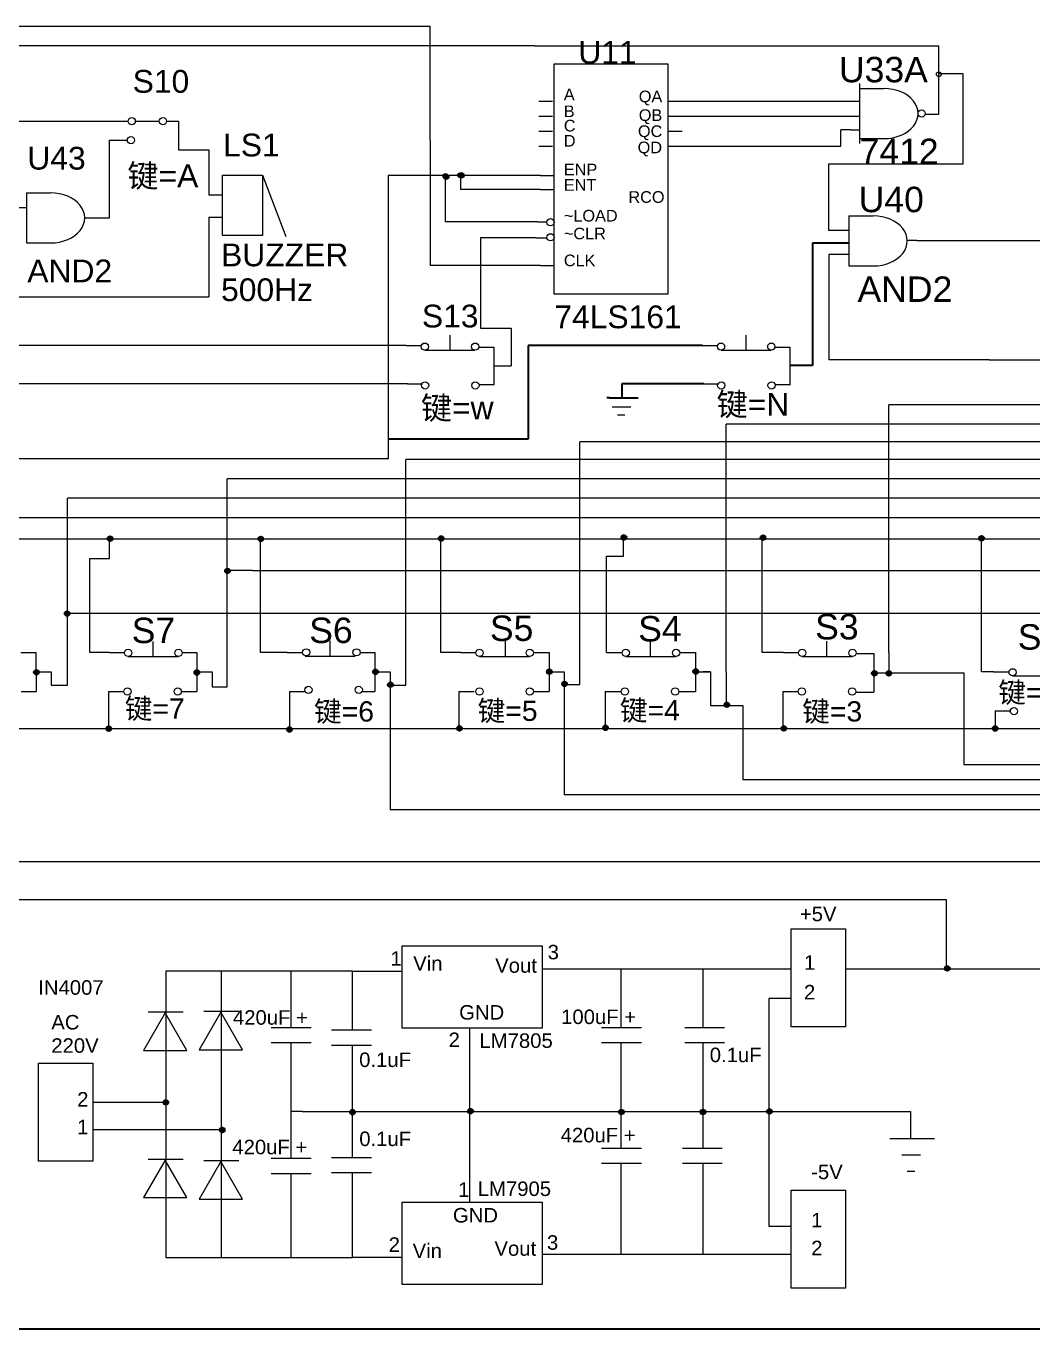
# Model space of a CAD drawing. Header units: millimetres. Extents: x 5948 to 13023, y 3837 to 8428.
# Drawn here: x 6043.3 to 6211.2, y 3850.9 to 4068.3 of the extents above; entities that cross this region are included whole.
import ezdxf

# ---------------------------------------------------------------- set-up
doc = ezdxf.new("R2010")
doc.units = ezdxf.units.MM
doc.styles.get("Standard").update_dxf_attribs({"font": 'arial.ttf'})
pattern_1 = [(0, (268.731, -128.17), (0, 6.985), [5.08, -1.905]), (90, (268.731, -128.17), (-6.985, 4e-16), [5.08, -1.905])]
pattern_2 = [(0, (266.271, -128.287), (0, 6.985), [5.08, -1.905]), (90, (266.271, -128.287), (-6.985, 4e-16), [5.08, -1.905])]
pattern_3 = [(0, (348.579, -111.318), (0, 6.985), [5.08, -1.905]), (90, (348.579, -111.318), (-6.985, 4e-16), [5.08, -1.905])]
pattern_4 = [(0, (210.237, -188.793), (0, 6.985), [5.08, -1.905]), (90, (210.237, -188.793), (-6.985, 4e-16), [5.08, -1.905])]
pattern_5 = [(0, (210.0474, -220.6776), (0, 6.985), [5.08, -1.905]), (90, (210.0474, -220.6776), (-6.985, 4e-16), [5.08, -1.905])]
pattern_6 = [(0, (203.2226, -201.207), (0, 6.985), [5.08, -1.905]), (90, (203.2226, -201.207), (-6.985, 4e-16), [5.08, -1.905])]
pattern_7 = [(0, (229.863, -194.11), (0, 6.985), [5.08, -1.905]), (90, (229.863, -194.11), (-6.985, 4e-16), [5.08, -1.905])]
pattern_8 = [(0, (197.9266, -211.0065), (0, 6.985), [5.08, -1.905]), (90, (197.9266, -211.0065), (-6.985, 4e-16), [5.08, -1.905])]
pattern_9 = [(0, (224.8145, -211.124), (0, 6.985), [5.08, -1.905]), (90, (224.8145, -211.124), (-6.985, 4e-16), [5.08, -1.905])]
pattern_10 = [(0, (235.3665, -189.0886), (0, 6.985), [5.08, -1.905]), (90, (235.3665, -189.0886), (-6.985, 4e-16), [5.08, -1.905])]
pattern_11 = [(0, (265.44, -189.0406), (0, 6.985), [5.08, -1.905]), (90, (265.44, -189.0406), (-6.985, 4e-16), [5.08, -1.905])]
pattern_12 = [(0, (254.574, -211.053), (0, 6.985), [5.08, -1.905]), (90, (254.574, -211.053), (-6.985, 4e-16), [5.08, -1.905])]
pattern_13 = [(0, (240.396, -220.343), (0, 6.985), [5.08, -1.905]), (90, (240.396, -220.343), (-6.985, 4e-16), [5.08, -1.905])]
pattern_14 = [(0, (283.495, -211.147), (0, 6.985), [5.08, -1.905]), (90, (283.495, -211.147), (-6.985, 4e-16), [5.08, -1.905])]
pattern_15 = [(0, (268.565, -220.4364), (0, 6.985), [5.08, -1.905]), (90, (268.565, -220.4364), (-6.985, 4e-16), [5.08, -1.905])]
pattern_16 = [(0, (295.979, -189), (0, 6.985), [5.08, -1.905]), (90, (295.979, -189), (-6.985, 4e-16), [5.08, -1.905])]
pattern_17 = [(0, (308.139, -211.0624), (0, 6.985), [5.08, -1.905]), (90, (308.139, -211.0624), (-6.985, 4e-16), [5.08, -1.905])]
pattern_18 = [(0, (292.9636, -220.382), (0, 6.985), [5.08, -1.905]), (90, (292.9636, -220.382), (-6.985, 4e-16), [5.08, -1.905])]
pattern_19 = [(0, (319.093, -188.818), (0, 6.985), [5.08, -1.905]), (90, (319.093, -188.818), (-6.985, 4e-16), [5.08, -1.905])]
pattern_20 = [(0, (337.8624, -211.237), (0, 6.985), [5.08, -1.905]), (90, (337.8624, -211.237), (-6.985, 4e-16), [5.08, -1.905])]
pattern_21 = [(0, (322.576, -220.472), (0, 6.985), [5.08, -1.905]), (90, (322.576, -220.472), (-6.985, 4e-16), [5.08, -1.905])]
pattern_22 = [(0, (340.134, -211.192), (0, 6.985), [5.08, -1.905]), (90, (340.134, -211.192), (-6.985, 4e-16), [5.08, -1.905])]
pattern_23 = [(0, (355.733, -188.8796), (0, 6.985), [5.08, -1.905]), (90, (355.733, -188.8796), (-6.985, 4e-16), [5.08, -1.905])]
pattern_24 = [(0, (357.989, -220.3424), (0, 6.985), [5.08, -1.905]), (90, (357.989, -220.3424), (-6.985, 4e-16), [5.08, -1.905])]
pattern_25 = [(0, (219.575, -283.048), (0, 6.985), [5.08, -1.905]), (90, (219.575, -283.048), (-6.985, 4e-16), [5.08, -1.905])]
pattern_26 = [(0, (228.952, -287.5916), (0, 6.985), [5.08, -1.905]), (90, (228.952, -287.5916), (-6.985, 4e-16), [5.08, -1.905])]
pattern_27 = [(0, (250.8165, -284.376), (0, 6.985), [5.08, -1.905]), (90, (250.8165, -284.376), (-6.985, 4e-16), [5.08, -1.905])]
pattern_28 = [(0, (270.4005, -284.376), (0, 6.985), [5.08, -1.905]), (90, (270.4005, -284.376), (-6.985, 4e-16), [5.08, -1.905])]
pattern_29 = [(0, (295.5855, -284.4686), (0, 6.985), [5.08, -1.905]), (90, (295.5855, -284.4686), (-6.985, 4e-16), [5.08, -1.905])]
pattern_30 = [(0, (309.1314, -284.464), (0, 6.985), [5.08, -1.905]), (90, (309.1314, -284.464), (-6.985, 4e-16), [5.08, -1.905])]
pattern_31 = [(0, (320.295, -284.558), (0, 6.985), [5.08, -1.905]), (90, (320.295, -284.558), (-6.985, 4e-16), [5.08, -1.905])]
pattern_32 = [(0, (349.801, -260.4844), (0, 6.985), [5.08, -1.905]), (90, (349.801, -260.4844), (-6.985, 4e-16), [5.08, -1.905])]

# ---------------------------------------------------------------- blocks, each defined once
blk = doc.blocks.new('*U181')
blk.add_line((-1.1286, 0), (1.1286, 0))
blk = doc.blocks.new('*U182')
at = {"color": 0, "linetype": 'ByBlock', "lineweight": -2, "transparency": 16777216}
for p in [(0, 7.524), (0, 5.016), (0, 2.508), (0, 0)]:
    blk.add_blockref('*U181', p, dxfattribs=at)
blk = doc.blocks.new('*U183')
blk.add_line((-1.1286, 0), (1.1286, 0))
blk = doc.blocks.new('*U184')
at = {"color": 0, "linetype": 'ByBlock', "lineweight": -2, "transparency": 16777216}
for p in [(0, 7.524), (0, 5.016), (0, 2.508), (0, 0)]:
    blk.add_blockref('*U183', p, dxfattribs=at)
blk = doc.blocks.new('*U185')
blk.add_circle((0, 0), 0.602)
blk = doc.blocks.new('*U186')
at = {"color": 0, "linetype": 'ByBlock', "lineweight": -2, "transparency": 16777216}
for p in [(0, 2.508), (0, 0)]:
    blk.add_blockref('*U185', p, dxfattribs=at)

msp = doc.modelspace()

# ---------------------------------------------------------------- hatches: boundary and pattern name
h = msp.add_hatch()
h.set_pattern_fill('ANGLE', color=256)
h.set_pattern_definition(pattern_3)
h.paths.add_polyline_path([(6195.9, 4060.26, 1), (6195.1, 4060.26, 1)])
h = msp.add_hatch()
h.set_pattern_fill('ANGLE', color=256)
h.set_pattern_definition(pattern_3)
h.paths.add_polyline_path([(6195.9, 4060.26, 1), (6195.1, 4060.26, 1)])
h = msp.add_hatch()
h.set_pattern_fill('ANGLE', color=256)
h.set_pattern_definition(pattern_2)
h.paths.add_polyline_path([(6113.59, 4043.29, 1), (6112.79, 4043.29, 1)])
h = msp.add_hatch()
h.set_pattern_fill('ANGLE', color=256)
h.set_pattern_definition(pattern_2)
h.paths.add_polyline_path([(6113.59, 4043.29, 1), (6112.79, 4043.29, 1)])
at = {"lineweight": 35}
h = msp.add_hatch(color=256, dxfattribs=at)
h.dxf.hatch_style = 1
h.paths.add_polyline_path([(6113.72, 4043.15, 1), (6112.92, 4043.15, 1)])
h = msp.add_hatch()
h.set_pattern_fill('ANGLE', color=256)
h.set_pattern_definition(pattern_1)
h.paths.add_polyline_path([(6116.05, 4043.41, 1), (6115.25, 4043.41, 1)])
h = msp.add_hatch()
h.set_pattern_fill('ANGLE', color=256)
h.set_pattern_definition(pattern_1)
h.paths.add_polyline_path([(6116.05, 4043.41, 1), (6115.25, 4043.41, 1)])
h = msp.add_hatch(color=256, dxfattribs=at)
h.dxf.hatch_style = 1
h.paths.add_polyline_path([(6116.25, 4043.37, 1), (6115.45, 4043.37, 1)])
h = msp.add_hatch()
h.set_pattern_fill('ANGLE', color=256)
h.set_pattern_definition(pattern_4)
h.paths.add_polyline_path([(6057.55, 3982.79, 1), (6056.75, 3982.79, 1)])
h = msp.add_hatch()
h.set_pattern_fill('ANGLE', color=256)
h.set_pattern_definition(pattern_4)
h.paths.add_polyline_path([(6057.55, 3982.79, 1), (6056.75, 3982.79, 1)])
h = msp.add_hatch(color=256, dxfattribs=at)
h.dxf.hatch_style = 1
h.paths.add_polyline_path([(6057.66, 3982.77, 1), (6056.86, 3982.77, 1)])
h = msp.add_hatch()
h.set_pattern_fill('ANGLE', color=256)
h.set_pattern_definition(pattern_10)
h.paths.add_polyline_path([(6082.68, 3982.49, 1), (6081.88, 3982.49, 1)])
h = msp.add_hatch()
h.set_pattern_fill('ANGLE', color=256)
h.set_pattern_definition(pattern_10)
h.paths.add_polyline_path([(6082.68, 3982.49, 1), (6081.88, 3982.49, 1)])
h = msp.add_hatch(color=256, dxfattribs=at)
h.dxf.hatch_style = 1
h.paths.add_polyline_path([(6082.8, 3982.73, 1), (6082, 3982.73, 1)])
h = msp.add_hatch()
h.set_pattern_fill('ANGLE', color=256)
h.set_pattern_definition(pattern_11)
h.paths.add_polyline_path([(6112.76, 3982.54, 1), (6111.96, 3982.54, 1)])
h = msp.add_hatch()
h.set_pattern_fill('ANGLE', color=256)
h.set_pattern_definition(pattern_11)
h.paths.add_polyline_path([(6112.76, 3982.54, 1), (6111.96, 3982.54, 1)])
h = msp.add_hatch(color=256, dxfattribs=at)
h.dxf.hatch_style = 1
h.paths.add_polyline_path([(6112.88, 3982.8, 1), (6112.08, 3982.8, 1)])
h = msp.add_hatch()
h.set_pattern_fill('ANGLE', color=256)
h.set_pattern_definition(pattern_16)
h.paths.add_polyline_path([(6143.3, 3982.58, 1), (6142.5, 3982.58, 1)])
h = msp.add_hatch()
h.set_pattern_fill('ANGLE', color=256)
h.set_pattern_definition(pattern_16)
h.paths.add_polyline_path([(6143.3, 3982.58, 1), (6142.5, 3982.58, 1)])
h = msp.add_hatch(color=256, dxfattribs=at)
h.dxf.hatch_style = 1
h.paths.add_polyline_path([(6143.38, 3982.96, 1), (6142.58, 3982.96, 1)])
h = msp.add_hatch()
h.set_pattern_fill('ANGLE', color=256)
h.set_pattern_definition(pattern_19)
h.paths.add_polyline_path([(6166.41, 3982.76, 1), (6165.61, 3982.76, 1)])
h = msp.add_hatch()
h.set_pattern_fill('ANGLE', color=256)
h.set_pattern_definition(pattern_19)
h.paths.add_polyline_path([(6166.41, 3982.76, 1), (6165.61, 3982.76, 1)])
h = msp.add_hatch(color=256, dxfattribs=at)
h.dxf.hatch_style = 1
h.paths.add_polyline_path([(6166.58, 3982.93, 1), (6165.78, 3982.93, 1)])
h = msp.add_hatch(color=256, dxfattribs=at)
h.dxf.hatch_style = 1
h.paths.add_polyline_path([(6203.04, 3982.82, 1), (6202.24, 3982.82, 1)])
h = msp.add_hatch()
h.set_pattern_fill('ANGLE', color=256)
h.set_pattern_definition(pattern_23)
h.paths.add_polyline_path([(6203.05, 3982.7, 1), (6202.25, 3982.7, 1)])
h = msp.add_hatch()
h.set_pattern_fill('ANGLE', color=256)
h.set_pattern_definition(pattern_23)
h.paths.add_polyline_path([(6203.05, 3982.7, 1), (6202.25, 3982.7, 1)])
h = msp.add_hatch()
h.set_pattern_fill('ANGLE', color=256)
h.set_pattern_definition(pattern_7)
h.paths.add_polyline_path([(6077.18, 3977.47, 1), (6076.38, 3977.47, 1)])
h = msp.add_hatch()
h.set_pattern_fill('ANGLE', color=256)
h.set_pattern_definition(pattern_7)
h.paths.add_polyline_path([(6077.18, 3977.47, 1), (6076.38, 3977.47, 1)])
h = msp.add_hatch(color=256, dxfattribs=at)
h.dxf.hatch_style = 1
h.paths.add_polyline_path([(6077.25, 3977.39, 1), (6076.45, 3977.39, 1)])
h = msp.add_hatch(color=256, dxfattribs=at)
h.dxf.hatch_style = 1
h.paths.add_polyline_path([(6050.51, 3970.27, 1), (6049.71, 3970.27, 1)])
h = msp.add_hatch()
h.set_pattern_fill('ANGLE', color=256)
h.set_pattern_definition(pattern_6)
h.paths.add_polyline_path([(6050.54, 3970.37, 1), (6049.74, 3970.37, 1)])
h = msp.add_hatch()
h.set_pattern_fill('ANGLE', color=256)
h.set_pattern_definition(pattern_6)
h.paths.add_polyline_path([(6050.54, 3970.37, 1), (6049.74, 3970.37, 1)])
h = msp.add_hatch()
h.set_pattern_fill('ANGLE', color=256)
h.set_pattern_definition(pattern_8)
h.paths.add_polyline_path([(6045.24, 3960.57, 1), (6044.44, 3960.57, 1)])
h = msp.add_hatch()
h.set_pattern_fill('ANGLE', color=256)
h.set_pattern_definition(pattern_8)
h.paths.add_polyline_path([(6045.24, 3960.57, 1), (6044.44, 3960.57, 1)])
h = msp.add_hatch(color=256, dxfattribs=at)
h.dxf.hatch_style = 1
h.paths.add_polyline_path([(6045.37, 3960.47, 1), (6044.57, 3960.47, 1)])
h = msp.add_hatch()
h.set_pattern_fill('ANGLE', color=256)
h.set_pattern_definition(pattern_9)
h.paths.add_polyline_path([(6072.13, 3960.46, 1), (6071.33, 3960.46, 1)])
h = msp.add_hatch()
h.set_pattern_fill('ANGLE', color=256)
h.set_pattern_definition(pattern_9)
h.paths.add_polyline_path([(6072.13, 3960.46, 1), (6071.33, 3960.46, 1)])
h = msp.add_hatch(color=256, dxfattribs=at)
h.dxf.hatch_style = 1
h.paths.add_polyline_path([(6072.13, 3960.43, 1), (6071.33, 3960.43, 1)])
h = msp.add_hatch()
h.set_pattern_fill('ANGLE', color=256)
h.set_pattern_definition(pattern_12)
h.paths.add_polyline_path([(6101.89, 3960.53, 1), (6101.09, 3960.53, 1)])
h = msp.add_hatch()
h.set_pattern_fill('ANGLE', color=256)
h.set_pattern_definition(pattern_12)
h.paths.add_polyline_path([(6101.89, 3960.53, 1), (6101.09, 3960.53, 1)])
h = msp.add_hatch(color=256, dxfattribs=at)
h.dxf.hatch_style = 1
h.paths.add_polyline_path([(6101.94, 3960.55, 1), (6101.14, 3960.55, 1)])
h = msp.add_hatch()
h.set_pattern_fill('ANGLE', color=256)
h.set_pattern_definition(pattern_14)
h.paths.add_polyline_path([(6130.81, 3960.43, 1), (6130.01, 3960.43, 1)])
h = msp.add_hatch()
h.set_pattern_fill('ANGLE', color=256)
h.set_pattern_definition(pattern_14)
h.paths.add_polyline_path([(6130.81, 3960.43, 1), (6130.01, 3960.43, 1)])
h = msp.add_hatch(color=256, dxfattribs=at)
h.dxf.hatch_style = 1
h.paths.add_polyline_path([(6130.93, 3960.57, 1), (6130.13, 3960.57, 1)])
h = msp.add_hatch(color=256, dxfattribs=at)
h.dxf.hatch_style = 1
h.paths.add_polyline_path([(6155.35, 3960.61, 1), (6154.55, 3960.61, 1)])
h = msp.add_hatch()
h.set_pattern_fill('ANGLE', color=256)
h.set_pattern_definition(pattern_17)
h.paths.add_polyline_path([(6155.46, 3960.52, 1), (6154.66, 3960.52, 1)])
h = msp.add_hatch()
h.set_pattern_fill('ANGLE', color=256)
h.set_pattern_definition(pattern_17)
h.paths.add_polyline_path([(6155.46, 3960.52, 1), (6154.66, 3960.52, 1)])
h = msp.add_hatch(color=256, dxfattribs=at)
h.dxf.hatch_style = 1
h.paths.add_polyline_path([(6104.42, 3958.39, 1), (6103.62, 3958.39, 1)])
h = msp.add_hatch(color=256, dxfattribs=at)
h.dxf.hatch_style = 1
h.paths.add_polyline_path([(6133.47, 3958.53, 1), (6132.67, 3958.53, 1)])
h = msp.add_hatch(color=256, dxfattribs=at)
h.dxf.hatch_style = 1
h.paths.add_polyline_path([(6185.15, 3960.3, 1), (6184.35, 3960.3, 1)])
h = msp.add_hatch()
h.set_pattern_fill('ANGLE', color=256)
h.set_pattern_definition(pattern_20)
h.paths.add_polyline_path([(6185.18, 3960.34, 1), (6184.38, 3960.34, 1)])
h = msp.add_hatch()
h.set_pattern_fill('ANGLE', color=256)
h.set_pattern_definition(pattern_20)
h.paths.add_polyline_path([(6185.18, 3960.34, 1), (6184.38, 3960.34, 1)])
h = msp.add_hatch()
h.set_pattern_fill('ANGLE', color=256)
h.set_pattern_definition(pattern_22)
h.paths.add_polyline_path([(6187.45, 3960.39, 1), (6186.65, 3960.39, 1)])
h = msp.add_hatch()
h.set_pattern_fill('ANGLE', color=256)
h.set_pattern_definition(pattern_22)
h.paths.add_polyline_path([(6187.45, 3960.39, 1), (6186.65, 3960.39, 1)])
h = msp.add_hatch(color=256, dxfattribs=at)
h.dxf.hatch_style = 1
h.paths.add_polyline_path([(6187.56, 3960.3, 1), (6186.76, 3960.3, 1)])
h = msp.add_hatch(color=256, dxfattribs=at)
h.dxf.hatch_style = 1
h.paths.add_polyline_path([(6160.55, 3955.05, 1), (6159.75, 3955.05, 1)])
h = msp.add_hatch()
h.set_pattern_fill('ANGLE', color=256)
h.set_pattern_definition(pattern_5)
h.paths.add_polyline_path([(6057.36, 3950.9, 1), (6056.56, 3950.9, 1)])
h = msp.add_hatch()
h.set_pattern_fill('ANGLE', color=256)
h.set_pattern_definition(pattern_5)
h.paths.add_polyline_path([(6057.36, 3950.9, 1), (6056.56, 3950.9, 1)])
h = msp.add_hatch(color=256, dxfattribs=at)
h.dxf.hatch_style = 1
h.paths.add_polyline_path([(6057.47, 3951.06, 1), (6056.67, 3951.06, 1)])
h = msp.add_hatch(color=256, dxfattribs=at)
h.dxf.hatch_style = 1
h.paths.add_polyline_path([(6087.6, 3950.92, 1), (6086.8, 3950.92, 1)])
h = msp.add_hatch()
h.set_pattern_fill('ANGLE', color=256)
h.set_pattern_definition(pattern_13)
h.paths.add_polyline_path([(6087.71, 3951.24, 1), (6086.91, 3951.24, 1)])
h = msp.add_hatch()
h.set_pattern_fill('ANGLE', color=256)
h.set_pattern_definition(pattern_13)
h.paths.add_polyline_path([(6087.71, 3951.24, 1), (6086.91, 3951.24, 1)])
h = msp.add_hatch()
h.set_pattern_fill('ANGLE', color=256)
h.set_pattern_definition(pattern_15)
h.paths.add_polyline_path([(6115.88, 3951.14, 1), (6115.08, 3951.14, 1)])
h = msp.add_hatch()
h.set_pattern_fill('ANGLE', color=256)
h.set_pattern_definition(pattern_15)
h.paths.add_polyline_path([(6115.88, 3951.14, 1), (6115.08, 3951.14, 1)])
h = msp.add_hatch(color=256, dxfattribs=at)
h.dxf.hatch_style = 1
h.paths.add_polyline_path([(6115.96, 3951.11, 1), (6115.16, 3951.11, 1)])
h = msp.add_hatch()
h.set_pattern_fill('ANGLE', color=256)
h.set_pattern_definition(pattern_18)
h.paths.add_polyline_path([(6140.28, 3951.2, 1), (6139.48, 3951.2, 1)])
h = msp.add_hatch()
h.set_pattern_fill('ANGLE', color=256)
h.set_pattern_definition(pattern_18)
h.paths.add_polyline_path([(6140.28, 3951.2, 1), (6139.48, 3951.2, 1)])
h = msp.add_hatch(color=256, dxfattribs=at)
h.dxf.hatch_style = 1
h.paths.add_polyline_path([(6140.31, 3951.2, 1), (6139.51, 3951.2, 1)])
h = msp.add_hatch()
h.set_pattern_fill('ANGLE', color=256)
h.set_pattern_definition(pattern_21)
h.paths.add_polyline_path([(6169.89, 3951.11, 1), (6169.09, 3951.11, 1)])
h = msp.add_hatch()
h.set_pattern_fill('ANGLE', color=256)
h.set_pattern_definition(pattern_21)
h.paths.add_polyline_path([(6169.89, 3951.11, 1), (6169.09, 3951.11, 1)])
h = msp.add_hatch(color=256, dxfattribs=at)
h.dxf.hatch_style = 1
h.paths.add_polyline_path([(6170.05, 3951.11, 1), (6169.25, 3951.11, 1)])
h = msp.add_hatch(color=256, dxfattribs=at)
h.dxf.hatch_style = 1
h.paths.add_polyline_path([(6205.3, 3951.09, 1), (6204.5, 3951.09, 1)])
h = msp.add_hatch()
h.set_pattern_fill('ANGLE', color=256)
h.set_pattern_definition(pattern_24)
h.paths.add_polyline_path([(6205.31, 3951.24, 1), (6204.51, 3951.24, 1)])
h = msp.add_hatch()
h.set_pattern_fill('ANGLE', color=256)
h.set_pattern_definition(pattern_24)
h.paths.add_polyline_path([(6205.31, 3951.24, 1), (6204.51, 3951.24, 1)])
h = msp.add_hatch()
h.set_pattern_fill('ANGLE', color=256)
h.set_pattern_definition(pattern_32)
h.paths.add_polyline_path([(6197.12, 3911.09, 1), (6196.32, 3911.09, 1)])
h = msp.add_hatch()
h.set_pattern_fill('ANGLE', color=256)
h.set_pattern_definition(pattern_32)
h.paths.add_polyline_path([(6197.12, 3911.09, 1), (6196.32, 3911.09, 1)])
h = msp.add_hatch(color=256, dxfattribs=at)
h.dxf.hatch_style = 1
h.paths.add_polyline_path([(6197.31, 3911.06, 1), (6196.51, 3911.06, 1)])
h = msp.add_hatch(color=256, dxfattribs=at)
h.dxf.hatch_style = 1
h.paths.add_polyline_path([(6066.98, 3888.71, 1), (6066.18, 3888.71, 1)])
h = msp.add_hatch()
h.set_pattern_fill('ANGLE', color=256)
h.set_pattern_definition(pattern_25)
h.paths.add_polyline_path([(6066.89, 3888.53, 1), (6066.09, 3888.53, 1)])
h = msp.add_hatch()
h.set_pattern_fill('ANGLE', color=256)
h.set_pattern_definition(pattern_25)
h.paths.add_polyline_path([(6066.89, 3888.53, 1), (6066.09, 3888.53, 1)])
h = msp.add_hatch(color=256, dxfattribs=at)
h.dxf.hatch_style = 1
h.paths.add_polyline_path([(6098.1, 3887.08, 1), (6097.3, 3887.08, 1)])
h = msp.add_hatch()
h.set_pattern_fill('ANGLE', color=256)
h.set_pattern_definition(pattern_27)
h.paths.add_polyline_path([(6098.13, 3887.2, 1), (6097.33, 3887.2, 1)])
h = msp.add_hatch()
h.set_pattern_fill('ANGLE', color=256)
h.set_pattern_definition(pattern_27)
h.paths.add_polyline_path([(6098.13, 3887.2, 1), (6097.33, 3887.2, 1)])
h = msp.add_hatch()
h.set_pattern_fill('ANGLE', color=256)
h.set_pattern_definition(pattern_28)
h.paths.add_polyline_path([(6117.72, 3887.2, 1), (6116.92, 3887.2, 1)])
h = msp.add_hatch()
h.set_pattern_fill('ANGLE', color=256)
h.set_pattern_definition(pattern_28)
h.paths.add_polyline_path([(6117.72, 3887.2, 1), (6116.92, 3887.2, 1)])
h = msp.add_hatch(color=256, dxfattribs=at)
h.dxf.hatch_style = 1
h.paths.add_polyline_path([(6117.8, 3887.24, 1), (6117, 3887.24, 1)])
h = msp.add_hatch()
h.set_pattern_fill('ANGLE', color=256)
h.set_pattern_definition(pattern_29)
h.paths.add_polyline_path([(6142.9, 3887.11, 1), (6142.1, 3887.11, 1)])
h = msp.add_hatch()
h.set_pattern_fill('ANGLE', color=256)
h.set_pattern_definition(pattern_29)
h.paths.add_polyline_path([(6142.9, 3887.11, 1), (6142.1, 3887.11, 1)])
h = msp.add_hatch(color=256, dxfattribs=at)
h.dxf.hatch_style = 1
h.paths.add_polyline_path([(6142.95, 3887.1, 1), (6142.15, 3887.1, 1)])
h = msp.add_hatch()
h.set_pattern_fill('ANGLE', color=256)
h.set_pattern_definition(pattern_30)
h.paths.add_polyline_path([(6156.45, 3887.12, 1), (6155.65, 3887.12, 1)])
h = msp.add_hatch()
h.set_pattern_fill('ANGLE', color=256)
h.set_pattern_definition(pattern_30)
h.paths.add_polyline_path([(6156.45, 3887.12, 1), (6155.65, 3887.12, 1)])
h = msp.add_hatch(color=256, dxfattribs=at)
h.dxf.hatch_style = 1
h.paths.add_polyline_path([(6156.56, 3887.1, 1), (6155.76, 3887.1, 1)])
h = msp.add_hatch()
h.set_pattern_fill('ANGLE', color=256)
h.set_pattern_definition(pattern_31)
h.paths.add_polyline_path([(6167.61, 3887.02, 1), (6166.81, 3887.02, 1)])
h = msp.add_hatch()
h.set_pattern_fill('ANGLE', color=256)
h.set_pattern_definition(pattern_31)
h.paths.add_polyline_path([(6167.61, 3887.02, 1), (6166.81, 3887.02, 1)])
h = msp.add_hatch(color=256, dxfattribs=at)
h.dxf.hatch_style = 1
h.paths.add_polyline_path([(6167.66, 3887.2, 1), (6166.86, 3887.2, 1)])
h = msp.add_hatch()
h.set_pattern_fill('ANGLE', color=256)
h.set_pattern_definition(pattern_26)
h.paths.add_polyline_path([(6076.27, 3883.99, 1), (6075.47, 3883.99, 1)])
h = msp.add_hatch()
h.set_pattern_fill('ANGLE', color=256)
h.set_pattern_definition(pattern_26)
h.paths.add_polyline_path([(6076.27, 3883.99, 1), (6075.47, 3883.99, 1)])
h = msp.add_hatch(color=256, dxfattribs=at)
h.dxf.hatch_style = 1
h.paths.add_polyline_path([(6076.39, 3884.11, 1), (6075.59, 3884.11, 1)])

# ---------------------------------------------------------------- linework, layer by layer
for p, q in [((6033.55, 4068.3), (6110.67, 4068.3)), ((6110.67, 4049.27), (6110.67, 4068.3)), ((6128.05, 4065.02), (6036.19, 4065.02)), ((6128.05, 4065.02), (6195.48, 4065.02)), ((6195.48, 4053.59), (6195.48, 4065.02)), ((6182.29, 4058.72), (6182.29, 4048.69)), ((6195.48, 4060.36), (6199.53, 4060.36)), ((6199.53, 4060.36), (6199.53, 4046.48)), ((6182.29, 4057.88), (6186.34, 4057.88)), ((6152.71, 4055.78), (6180.17, 4055.78)), ((6180.17, 4055.78), (6182.29, 4055.78)), ((6041.68, 4052.41), (6048.42, 4052.41)), ((6048.42, 4052.41), (6060.27, 4052.41)), ((6061.47, 4052.42), (6065.48, 4052.42)), ((6061.47, 4052.41), (6065.48, 4052.41)), ((6066.68, 4052.41), (6068.66, 4052.41)), ((6068.66, 4052.41), (6068.66, 4047.63)), ((6152.71, 4053.27), (6180.17, 4053.27)), ((6180.17, 4053.27), (6182.29, 4053.27)), ((6193.22, 4053.59), (6195.48, 4053.59)), ((6179.13, 4048.25), (6179.13, 4050.99)), ((6180.74, 4050.99), (6179.13, 4050.99)), ((6180.74, 4050.99), (6182.29, 4050.99)), ((6057.14, 4036.29), (6057.14, 4049.25)), ((6057.14, 4049.25), (6060.19, 4049.25)), ((6110.67, 4049.27), (6110.67, 4028.34)), ((6152.71, 4048.25), (6179.13, 4048.25)), ((6182.29, 4049.52), (6186.34, 4049.52)), ((6068.66, 4047.63), (6073.76, 4047.63)), ((6073.76, 4047.63), (6073.76, 4040.14)), ((6199.53, 4046.48), (6199.51, 4045.26)), ((6199.51, 4045.26), (6177.12, 4045.26)), ((6177.12, 4045.26), (6177.12, 4034.24)), ((6082.68, 4043.4), (6086.59, 4033.18)), ((6129.04, 4043.38), (6103.65, 4043.38)), ((6103.65, 4043.38), (6103.65, 4001.03)), ((6115.13, 4043.38), (6105.28, 4043.38)), ((6113.18, 4043.38), (6113.18, 4035.61)), ((6115.69, 4043.38), (6115.69, 4041.04)), ((6115.69, 4043.38), (6115.69, 4041.04)), ((6129.04, 4043.38), (6131.3, 4043.38)), ((6043.3, 4040.47), (6043.3, 4032.11)), ((6043.3, 4040.47), (6047.35, 4040.47)), ((6073.76, 4040.14), (6076.02, 4040.14)), ((6122.65, 4041.04), (6115.69, 4041.04)), ((6129.04, 4041.04), (6122.65, 4041.04)), ((6129.04, 4041.04), (6131.3, 4041.04)), ((6039.89, 4038.04), (6043.3, 4038.04)), ((6053.04, 4036.29), (6057.14, 4036.29)), ((6073.76, 4036.4), (6076.02, 4036.4)), ((6073.76, 4036.4), (6073.76, 4023.14)), ((6120.14, 4035.61), (6113.18, 4035.61)), ((6128.55, 4035.61), (6120.14, 4035.61)), ((6128.55, 4035.61), (6130.12, 4035.61)), ((6180.49, 4036.63), (6180.49, 4028.27)), ((6180.49, 4036.63), (6184.54, 4036.63)), ((6128.36, 4032.95), (6119.07, 4032.95)), ((6119.07, 4032.95), (6119.07, 4017.91)), ((6128.36, 4032.95), (6130.12, 4032.95)), ((6177.12, 4034.24), (6180.49, 4034.24)), ((6043.3, 4032.11), (6047.35, 4032.11)), ((6191.85, 4032.53), (6190.24, 4032.53)), ((6191.85, 4032.53), (6214.68, 4032.53)), ((6117.63, 4028.34), (6110.67, 4028.34)), ((6129.04, 4028.34), (6117.63, 4028.34)), ((6129.04, 4028.34), (6131.3, 4028.34)), ((6178.79, 4030.2), (6177.15, 4030.2)), ((6177.15, 4030.2), (6177.15, 4012.9)), ((6180.39, 4030.2), (6178.79, 4030.2)), ((6180.49, 4028.27), (6184.54, 4028.27)), ((5995.7, 4023.14), (6073.76, 4023.14)), ((6119.07, 4017.91), (6124.19, 4017.91)), ((6124.19, 4017.91), (6124.19, 4011.6)), ((6113.92, 4016.7), (6113.92, 4014.19)), ((6163.32, 4016.7), (6163.32, 4014.19)), ((6106.66, 4015.01), (6031.01, 4015.01)), ((6106.66, 4015.01), (6109.17, 4015.01)), ((6109.77, 4014.21), (6118.13, 4014.21)), ((6118.76, 4014.73), (6121.27, 4014.73)), ((6121.27, 4014.73), (6121.27, 4008.48)), ((6156.06, 4015.01), (6158.57, 4015.01)), ((6159.17, 4014.21), (6167.53, 4014.21)), ((6168.16, 4014.73), (6170.67, 4014.73)), ((6170.67, 4014.73), (6170.67, 4008.48)), ((6121.27, 4011.6), (6124.19, 4011.6)), ((6177.15, 4012.9), (6177.15, 4012.6)), ((6203.87, 4012.6), (6177.15, 4012.6)), ((6203.87, 4012.6), (6249.3, 4012.6)), ((6106.89, 4008.59), (6038.47, 4008.59)), ((6106.89, 4008.59), (6109.39, 4008.59)), ((6118.83, 4008.48), (6121.34, 4008.48)), ((6156.29, 4008.59), (6158.79, 4008.59)), ((6168.23, 4008.48), (6170.74, 4008.48)), ((6141.03, 4004.74), (6144.13, 4004.74)), ((6187.14, 3963.79), (6187.14, 4005.07)), ((6188.3, 4005.07), (6187.14, 4005.07)), ((6236.88, 4005.07), (6188.3, 4005.07)), ((6141.88, 4003.41), (6143.15, 4003.41)), ((6103.65, 4001.03), (6103.65, 3996.11)), ((6160.01, 3960.53), (6160.01, 4001.86)), ((6160.91, 4001.86), (6160.01, 4001.86)), ((6251.81, 4001.86), (6160.91, 4001.86)), ((6135.62, 3958.45), (6135.62, 3998.94)), ((6254.33, 3998.94), (6135.62, 3998.94)), ((6103.65, 3996.11), (6021.51, 3996.11)), ((6106.57, 3958.33), (6106.57, 3995.98)), ((6126.9, 3995.98), (6106.57, 3995.98)), ((6256.84, 3995.98), (6126.9, 3995.98)), ((6076.77, 3958.07), (6076.77, 3992.73)), ((6259.35, 3992.73), (6076.77, 3992.73)), ((6050.14, 3958.33), (6050.14, 3989.5)), ((6261.86, 3989.5), (6050.14, 3989.5)), ((6264.28, 3986.25), (6018.41, 3986.25)), ((6021.51, 3982.75), (6250.11, 3982.75)), ((6057.18, 3979.43), (6057.18, 3982.75)), ((6082.34, 3963.79), (6082.34, 3982.75)), ((6112.43, 3963.79), (6112.43, 3982.75)), ((6142.93, 3979.87), (6142.93, 3982.75)), ((6166.06, 3963.79), (6166.06, 3982.75)), ((6202.61, 3960.53), (6202.61, 3982.75)), ((6053.86, 3963.79), (6053.86, 3979.43)), ((6053.86, 3979.43), (6057.18, 3979.43)), ((6140.07, 3963.79), (6140.07, 3979.87)), ((6140.07, 3979.87), (6142.93, 3979.87)), ((6081.04, 3977.45), (6076.77, 3977.45)), ((6081.04, 3977.45), (6298.09, 3977.45)), ((6050.14, 3970.35), (6291.45, 3970.35)), ((6064.39, 3965.63), (6064.39, 3963.12)), ((6093.91, 3965.7), (6093.91, 3963.19)), ((6123.14, 3965.75), (6123.14, 3963.24)), ((6147.33, 3965.63), (6147.33, 3963.12)), ((6176.74, 3965.66), (6176.74, 3963.16)), ((6042.38, 3963.79), (6044.89, 3963.79)), ((6044.89, 3963.79), (6044.95, 3957.28)), ((6057.14, 3963.79), (6053.86, 3963.79)), ((6057.14, 3963.79), (6059.65, 3963.79)), ((6060.28, 3963.12), (6068.64, 3963.12)), ((6069.26, 3963.79), (6071.76, 3963.79)), ((6071.76, 3963.79), (6071.76, 3957.28)), ((6086.82, 3963.79), (6082.34, 3963.79)), ((6086.82, 3963.79), (6089.33, 3963.79)), ((6089.81, 3963.18), (6098.17, 3963.18)), ((6098.94, 3963.79), (6101.45, 3963.79)), ((6101.45, 3963.79), (6101.45, 3957.28)), ((6115.76, 3963.79), (6112.43, 3963.79)), ((6115.76, 3963.79), (6118.27, 3963.79)), ((6118.88, 3963.12), (6127.24, 3963.12)), ((6128, 3963.79), (6130.51, 3963.79)), ((6130.51, 3963.79), (6130.51, 3957.28)), ((6140.07, 3963.79), (6142.57, 3963.79)), ((6140.07, 3963.79), (6140.07, 3963.79)), ((6140.07, 3963.79), (6140.07, 3963.79)), ((6140.07, 3963.79), (6140.07, 3963.79)), ((6143.28, 3963.12), (6151.64, 3963.12)), ((6152.39, 3963.79), (6154.9, 3963.79)), ((6154.9, 3963.79), (6154.9, 3957.28)), ((6169.57, 3963.79), (6166.06, 3963.79)), ((6169.57, 3963.79), (6172.08, 3963.79)), ((6172.71, 3963.12), (6181.07, 3963.12)), ((6181.65, 3963.58), (6184.67, 3963.58)), ((6184.67, 3963.58), (6184.67, 3957.15)), ((6187.14, 3963.79), (6187.14, 3963.58)), ((6187.14, 3963.69), (6187.14, 3960.37)), ((6044.92, 3960.53), (6047.43, 3960.53)), ((6047.43, 3960.53), (6047.43, 3960.53)), ((6047.43, 3960.53), (6047.43, 3958.33)), ((6071.76, 3960.53), (6074.27, 3960.53)), ((6074.27, 3960.53), (6074.27, 3958.07)), ((6101.45, 3960.53), (6103.96, 3960.53)), ((6103.96, 3960.53), (6103.96, 3950.76)), ((6130.51, 3960.53), (6133.02, 3960.53)), ((6133.02, 3960.53), (6133.02, 3947.99)), ((6154.9, 3960.53), (6157.41, 3960.53)), ((6157.41, 3960.53), (6156.16, 3960.53)), ((6157.41, 3960.53), (6157.41, 3960.53)), ((6157.41, 3960.53), (6157.41, 3954.92)), ((6160.01, 3960.53), (6160.01, 3954.92)), ((6184.67, 3960.37), (6199.68, 3960.37)), ((6199.68, 3960.37), (6199.68, 3950.32)), ((6199.68, 3960.37), (6199.68, 3947.88)), ((6204.61, 3960.53), (6202.61, 3960.53)), ((6204.61, 3960.53), (6207.12, 3960.53)), ((6207.81, 3959.86), (6216.17, 3959.86)), ((6042.44, 3957.28), (6044.95, 3957.28)), ((6047.43, 3958.33), (6050.14, 3958.33)), ((6056.99, 3957.28), (6059.5, 3957.28)), ((6056.99, 3957.28), (6056.99, 3951.03)), ((6069.17, 3957.28), (6071.68, 3957.28)), ((6071.68, 3957.28), (6071.76, 3957.28)), ((6074.27, 3958.07), (6076.77, 3958.07)), ((6087.17, 3957.28), (6089.68, 3957.28)), ((6087.17, 3957.28), (6087.17, 3951.03)), ((6099.42, 3957.28), (6101.45, 3957.28)), ((6103.96, 3958.33), (6106.57, 3958.33)), ((6115.46, 3957.28), (6117.97, 3957.28)), ((6115.46, 3957.28), (6115.46, 3951.03)), ((6127.88, 3957.28), (6130.39, 3957.28)), ((6130.39, 3957.28), (6130.51, 3957.28)), ((6133.02, 3958.45), (6135.62, 3958.45)), ((6139.87, 3957.28), (6142.38, 3957.28)), ((6139.87, 3957.28), (6139.87, 3951.03)), ((6152.12, 3957.28), (6154.63, 3957.28)), ((6154.63, 3957.28), (6154.9, 3957.28)), ((6169.48, 3957.28), (6171.99, 3957.28)), ((6169.48, 3957.28), (6169.48, 3951.03)), ((6181.61, 3957.15), (6184.63, 3957.15)), ((6184.63, 3957.15), (6184.67, 3957.15)), ((6157.41, 3954.92), (6162.81, 3954.92)), ((6162.81, 3954.92), (6162.81, 3942.55)), ((6204.88, 3954.02), (6207.38, 3954.02)), ((6204.88, 3954.02), (6204.88, 3951.03)), ((6278.49, 3951.03), (6017.12, 3951.03)), ((6103.96, 3950.76), (6103.96, 3937.54)), ((6133.02, 3947.99), (6133.02, 3940.05)), ((6199.68, 3947.88), (6199.68, 3945.07)), ((6199.68, 3945.07), (6340.29, 3945.07)), ((6340.29, 3942.55), (6162.81, 3942.55)), ((6340.29, 3940.05), (6133.02, 3940.05)), ((6340.29, 3937.54), (6103.96, 3937.54)), ((6332.55, 3928.85), (6010.07, 3928.85)), ((6196.77, 3922.51), (5958.23, 3922.51)), ((6196.77, 3911.01), (6196.77, 3922.51)), ((6129.32, 3911.01), (6170.87, 3911.01)), ((6142.47, 3911.01), (6142.47, 3901.22)), ((6156.14, 3911.01), (6156.14, 3901.22)), ((6179.96, 3911.01), (6366.77, 3911.01)), ((6097.7, 3910.6), (6066.59, 3910.6)), ((6066.59, 3910.6), (6066.59, 3888.72)), ((6075.82, 3910.6), (6075.82, 3862.82)), ((6087.39, 3910.6), (6087.39, 3901.22)), ((6097.7, 3910.6), (6105.98, 3910.6)), ((6097.7, 3900.79), (6097.7, 3910.6)), ((6170.87, 3906.03), (6167.17, 3906.03)), ((6167.17, 3906.03), (6167.17, 3868.07)), ((6063.62, 3903.79), (6069.47, 3903.79)), ((6072.9, 3903.91), (6078.76, 3903.91)), ((6084.13, 3901.22), (6090.78, 3901.22)), ((6094.2, 3900.79), (6100.85, 3900.79)), ((6117.24, 3901.12), (6117.24, 3872.05)), ((6139.24, 3901.22), (6145.89, 3901.22)), ((6153.11, 3901.22), (6159.76, 3901.22)), ((6084.13, 3898.71), (6090.78, 3898.71)), ((6087.39, 3898.71), (6087.39, 3879.38)), ((6094.2, 3898.28), (6100.85, 3898.28)), ((6097.7, 3879.52), (6097.7, 3898.28)), ((6139.24, 3898.71), (6145.89, 3898.71)), ((6142.47, 3898.71), (6142.47, 3881.09)), ((6153.11, 3898.71), (6159.76, 3898.71)), ((6156.14, 3898.71), (6156.14, 3881.09)), ((6054.41, 3888.72), (6066.59, 3888.72)), ((6066.59, 3888.72), (6066.59, 3862.82)), ((6089.29, 3887.18), (6087.39, 3887.18)), ((6089.29, 3887.18), (6167.17, 3887.18)), ((6167.17, 3887.18), (6190.79, 3887.18)), ((6190.79, 3887.18), (6190.79, 3883.02)), ((6054.41, 3884.17), (6066.59, 3884.17)), ((6066.59, 3884.17), (6075.82, 3884.17)), ((6187.31, 3882.68), (6194.79, 3882.68)), ((6190.79, 3883.07), (6190.79, 3882.68)), ((6139.24, 3881.09), (6145.89, 3881.09)), ((6152.73, 3881.09), (6159.38, 3881.09)), ((6063.62, 3879.25), (6069.47, 3879.25)), ((6072.9, 3878.99), (6078.76, 3878.99)), ((6084.13, 3879.38), (6090.78, 3879.38)), ((6094.2, 3879.52), (6100.85, 3879.52)), ((6139.24, 3878.58), (6145.89, 3878.58)), ((6142.47, 3878.58), (6142.47, 3863.31)), ((6152.73, 3878.58), (6159.38, 3878.58)), ((6156.14, 3878.58), (6156.14, 3863.31)), ((6189.32, 3879.94), (6192.42, 3879.94)), ((6084.13, 3876.87), (6090.78, 3876.87)), ((6087.39, 3876.87), (6087.39, 3862.82)), ((6094.2, 3877.01), (6100.85, 3877.01)), ((6097.7, 3862.82), (6097.7, 3877.01)), ((6190.23, 3877.21), (6191.51, 3877.21)), ((6167.17, 3868.07), (6170.87, 3868.07)), ((6170.87, 3863.31), (6129.32, 3863.31)), ((6066.59, 3862.82), (6097.7, 3862.82)), ((6105.98, 3862.82), (6097.7, 3862.82))]:
    msp.add_line(p, q)
for p, q in [((6180.49, 4032.07), (6174.42, 4032.07)), ((6174.42, 4032.07), (6174.42, 4011.67)), ((6156.06, 4015.01), (6126.99, 4015.01)), ((6126.99, 4015.01), (6126.99, 3999.35)), ((6174.42, 4011.67), (6170.67, 4011.67)), ((6156.29, 4008.59), (6142.61, 4008.59)), ((6142.61, 4008.59), (6142.61, 4006.26)), ((6140.55, 4006.26), (6140.1, 4006.26)), ((6140.55, 4006.26), (6144.77, 4006.26)), ((6144.77, 4006.26), (6145.35, 4006.26)), ((6126.99, 3999.35), (6103.65, 3999.35)), ((5948.27, 3850.91), (6512.27, 3850.91))]:
    msp.add_line(p, q, dxfattribs=at)
for points in [[(6131.32, 4062.02), (6150.3, 4062.02), (6150.3, 4023.57), (6131.32, 4023.57)], [(6075.99, 4043.4), (6082.68, 4043.4), (6082.68, 4033.37), (6075.99, 4033.37)], [(6170.87, 3917.68), (6179.96, 3917.68), (6179.96, 3901.32), (6170.87, 3901.32)], [(6105.98, 3914.81), (6129.32, 3914.81), (6129.32, 3901.12), (6105.98, 3901.12)], [(6066.45, 3903.63), (6062.83, 3897.36), (6070.07, 3897.36)], [(6075.73, 3903.75), (6072.11, 3897.48), (6079.35, 3897.48)], [(6045.31, 3895.28), (6054.41, 3895.28), (6054.41, 3878.92), (6045.31, 3878.92)], [(6066.45, 3879.09), (6062.83, 3872.82), (6070.07, 3872.82)], [(6075.73, 3878.83), (6072.11, 3872.56), (6079.35, 3872.56)], [(6170.87, 3874.05), (6179.96, 3874.05), (6179.96, 3857.69), (6170.87, 3857.69)], [(6105.98, 3872.05), (6129.32, 3872.05), (6129.32, 3858.35), (6105.98, 3858.35)]]:
    msp.add_lwpolyline(points, close=True)
for centre, radius in [((6195.5, 4060.26), 0.4), ((6195.5, 4060.26), 0.4), ((6060.87, 4052.42), 0.602), ((6066.08, 4052.42), 0.602), ((6192.63, 4053.7), 0.602), ((6060.75, 4049.25), 0.602), ((6113.19, 4043.29), 0.4), ((6113.19, 4043.29), 0.4), ((6115.65, 4043.41), 0.4), ((6115.65, 4043.41), 0.4), ((6109.77, 4014.81), 0.602), ((6118.16, 4014.81), 0.602), ((6159.17, 4014.81), 0.602), ((6167.56, 4014.81), 0.602), ((6109.81, 4008.34), 0.602), ((6118.2, 4008.34), 0.602), ((6159.21, 4008.34), 0.602), ((6167.6, 4008.34), 0.602), ((6060.28, 3963.72), 0.602), ((6068.67, 3963.72), 0.602), ((6089.98, 3963.8), 0.602), ((6098.37, 3963.8), 0.602), ((6118.88, 3963.72), 0.602), ((6127.27, 3963.72), 0.602), ((6143.28, 3963.72), 0.602), ((6151.67, 3963.72), 0.602), ((6172.71, 3963.72), 0.602), ((6181.1, 3963.72), 0.602), ((6071.73, 3960.46), 0.4), ((6071.73, 3960.46), 0.4), ((6101.49, 3960.53), 0.4), ((6101.49, 3960.53), 0.4), ((6207.81, 3960.47), 0.602), ((6060.16, 3957.26), 0.602), ((6068.54, 3957.26), 0.602), ((6090.35, 3957.53), 0.602), ((6098.74, 3957.53), 0.602), ((6118.88, 3957.26), 0.602), ((6127.27, 3957.26), 0.602), ((6143.13, 3957.26), 0.602), ((6151.52, 3957.26), 0.602), ((6172.65, 3957.26), 0.602), ((6181.04, 3957.26), 0.602), ((6208.03, 3954), 0.602), ((6117.32, 3887.2), 0.4), ((6117.32, 3887.2), 0.4)]:
    msp.add_circle(centre, radius)
for centre in [(6113.32, 4043.15), (6115.85, 4043.37), (6057.26, 3982.77), (6082.4, 3982.73), (6112.48, 3982.8), (6142.98, 3982.96), (6166.18, 3982.93), (6202.64, 3982.82), (6076.85, 3977.39), (6050.11, 3970.27), (6044.97, 3960.47), (6071.73, 3960.43), (6101.54, 3960.55), (6130.53, 3960.57), (6154.95, 3960.61), (6104.02, 3958.39), (6133.07, 3958.53), (6184.75, 3960.3), (6187.16, 3960.3), (6160.15, 3955.05), (6057.07, 3951.06), (6087.2, 3950.92), (6115.56, 3951.11), (6139.91, 3951.2), (6169.65, 3951.11), (6204.9, 3951.09), (6196.91, 3911.06), (6066.58, 3888.71), (6097.7, 3887.08), (6117.4, 3887.24), (6142.55, 3887.1), (6156.16, 3887.1), (6167.26, 3887.2), (6075.99, 3884.11)]:
    msp.add_circle(centre, 0.4, dxfattribs=at)
for centre in [(6186.37, 4053.7), (6047.37, 4036.29), (6184.57, 4032.45)]:
    msp.add_ellipse(centre, major_axis=(-5.66, 0), ratio=0.737894, start_param=1.570796, end_param=4.712389)

# ---------------------------------------------------------------- block references
for name, p in [('*U184', (6129.93, 4048.25)), ('*U182', (6151.58, 4048.25)), ('*U186', (6130.72, 4033.05))]:
    msp.add_blockref(name, p)

# ---------------------------------------------------------------- texts
for s, height, p in [('U11', 3.798, (6135.37, 4062.02)), ('U33A', 4.243, (6178.84, 4058.91)), ('S10', 3.798, (6061.03, 4057.17)), ('A', 1.94, (6132.95, 4055.92)), ('QA', 1.943, (6145.45, 4055.58)), ('B', 1.94, (6132.95, 4053.1)), ('QB', 1.943, (6145.45, 4052.46)), ('C', 1.94, (6132.95, 4050.71)), ('LS1', 3.798, (6076.12, 4046.55)), ('D', 1.94, (6132.95, 4048.18)), ('QC', 1.943, (6145.31, 4049.78)), ('U43', 3.798, (6043.46, 4044.35)), ('QD', 1.943, (6145.26, 4047.07)), ('7412', 4.243, (6182.29, 4045.26)), ('键=A', 3.798, (6060.17, 4041.41)), ('ENP', 1.943, (6132.95, 4043.39)), ('ENT', 1.943, (6132.95, 4040.81)), ('U40', 4.243, (6182.13, 4037.24)), ('RCO', 1.943, (6143.72, 4038.8)), ('~LOAD', 1.943, (6132.95, 4035.68)), ('~CLR', 1.943, (6132.95, 4032.71)), ('BUZZER', 3.798, (6075.78, 4028.21)), ('AND2', 3.798, (6043.46, 4025.54)), ('CLK', 1.943, (6132.95, 4028.22)), ('500Hz', 3.798, (6075.78, 4022.4)), ('AND2', 4.243, (6181.94, 4022.27)), ('S13', 3.798, (6109.28, 4018.01)), ('74LS161', 3.798, (6131.37, 4017.88)), ('键=w', 3.798, (6109.12, 4002.69)), ('键=N', 3.798, (6158.44, 4003.28)), ('S7', 4.243, (6060.87, 3965.34)), ('S6', 4.243, (6090.48, 3965.35)), ('S5', 4.243, (6120.62, 3965.7)), ('S4', 4.243, (6145.35, 3965.61)), ('S3', 4.243, (6174.87, 3965.95)), ('S2', 4.243, (6208.67, 3964.25)), ('键=2', 3.381, (6205.43, 3955.42)), ('键=7', 3.381, (6059.72, 3952.73)), ('键=6', 3.381, (6091.29, 3952.25)), ('键=5', 3.381, (6118.58, 3952.36)), ('键=4', 3.381, (6142.29, 3952.44)), ('键=3', 3.381, (6172.72, 3952.26)), ('+5V', 2.421, (6172.32, 3918.94)), ('1', 2.42, (6104.03, 3911.51)), ('Vin', 2.421, (6107.83, 3910.68)), ('3', 2.42, (6130.25, 3912.58)), ('1', 2.42, (6173.01, 3910.84)), ('Vout', 2.421, (6121.5, 3910.34)), ('IN4007', 2.421, (6045.28, 3906.67)), ('2', 2.42, (6173.01, 3905.89)), ('GND', 2.421, (6115.49, 3902.52)), ('AC', 2.421, (6047.46, 3900.87)), ('420uF +', 2.421, (6077.76, 3901.67)), ('100uF +', 2.421, (6132.5, 3901.78)), ('2', 2.42, (6113.73, 3897.94)), ('LM7805', 2.421, (6118.88, 3897.8)), ('220V', 2.421, (6047.46, 3896.98)), ('0.1uF', 2.421, (6157.29, 3895.42)), ('0.1uF', 2.421, (6098.81, 3894.61)), ('2', 2.42, (6051.78, 3888.01)), ('1', 2.42, (6051.78, 3883.4)), ('0.1uF', 2.421, (6098.83, 3881.42)), ('420uF +', 2.421, (6132.43, 3882.04)), ('420uF +', 2.421, (6077.66, 3880.05)), ('-5V', 2.421, (6174.21, 3875.9)), ('1', 2.42, (6115.31, 3872.95)), ('LM7905', 2.421, (6118.6, 3873.09)), ('GND', 2.421, (6114.45, 3868.67)), ('1', 2.42, (6174.21, 3867.85)), ('2', 2.42, (6103.73, 3863.77)), ('Vin', 2.421, (6107.73, 3862.74)), ('Vout', 2.421, (6121.38, 3863.12)), ('3', 2.42, (6130.14, 3864.12)), ('2', 2.42, (6174.21, 3863.21))]:
    msp.add_text(s, height=height, dxfattribs=at).set_placement(p)

doc.saveas('drawing.dxf')
